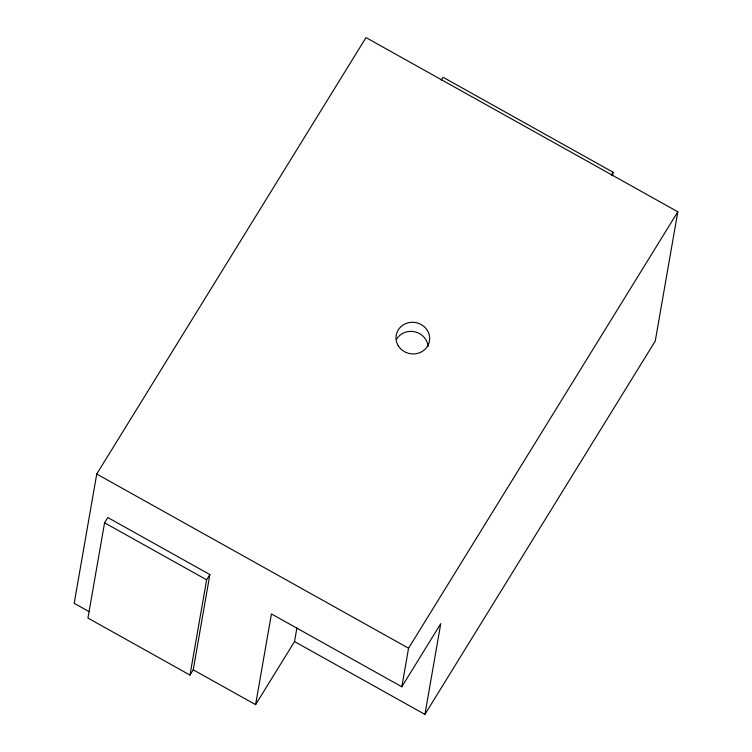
<?xml version="1.0" encoding="UTF-8"?>
<svg xmlns="http://www.w3.org/2000/svg" width="752" height="752" viewBox="0 0 752 752"><rect width="100%" height="100%" fill="white"/><g stroke="black" fill="none" stroke-linecap="round" stroke-linejoin="round"><path stroke-width="1.13" d="M296.937 627.779L294.53 641.559L424.927 714.4L655.255 341.07L677.815 211.791L365.998 37.6L96.745 474.023L74.185 603.311L89.187 611.696M104.575 522.809L87.946 618.069L189.993 675.07L193.236 669.816L209.864 574.556L107.818 517.545L104.575 522.809L206.621 579.811L189.993 675.07M193.236 669.816L255.605 704.652L271.434 613.933L401.831 686.773L440.757 623.671L424.927 714.4M401.831 686.773L408.562 648.215L677.815 211.791M612.532 175.733L613.134 172.264L443.05 77.249L441.283 80.126M206.621 579.811L209.864 574.556M255.605 704.652L294.53 641.559M611.367 175.131L613.134 172.264M96.745 474.023L408.562 648.215M396.633 339.02A16.864 15.792 9.9 0 1 415.019 331.848A16.864 15.792 9.9 0 1 428.048 346.475M398.278 345.77A16.864 15.792 9.9 0 0 427.446 346.277A16.864 15.792 9.9 0 0 412.763 322.288A16.864 15.792 9.9 0 0 398.278 345.77"/></g></svg>
